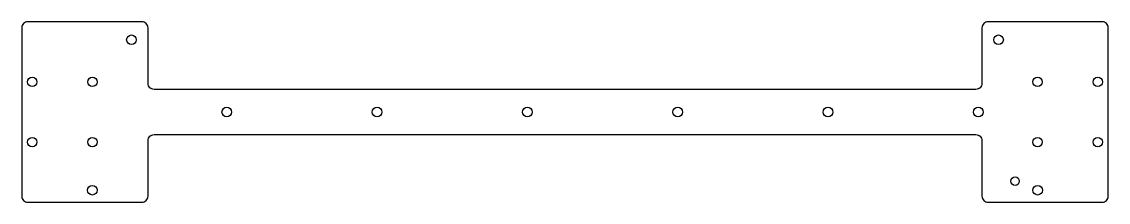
# Model space of a CAD drawing. Header units: millimetres. Extents: x -181 to 181, y -30 to 30.
import ezdxf

# ---------------------------------------------------------------- set-up
doc = ezdxf.new("R2010")
doc.units = ezdxf.units.MM
doc.layers.get('0').update_dxf_attribs({"linetype": 'CONTINUOUS'})

msp = doc.modelspace()

# ---------------------------------------------------------------- linework, layer by layer
msp.add_lwpolyline([(138.7, -28, 0.414214), (140.7, -30), (178.7, -30, 0.414214), (180.7, -28), (180.7, 28, 0.414214), (178.7, 30), (140.7, 30, 0.414214), (138.7, 28), (138.7, 9.5, -0.414214), (136.7, 7.5), (-136.7, 7.5, -0.414214), (-138.7, 9.5), (-138.7, 28, 0.414214), (-140.7, 30), (-178.7, 30, 0.414214), (-180.7, 28), (-180.7, -28, 0.414214), (-178.7, -30), (-140.7, -30, 0.414214), (-138.7, -28), (-138.7, -9.5, -0.414214), (-136.7, -7.5), (136.7, -7.5, -0.414214), (138.7, -9.5)], format="xyb", close=True)
for centre, radius in [((-144.2, 24), 1.6), ((144.2, 24), 1.6), ((-177.2, 10), 1.55), ((-157.2, 10), 1.55), ((157.2, 10), 1.55), ((177.2, 10), 1.55), ((-112.5, 0), 1.6), ((-62.5, 0), 1.6), ((-12.5, 0), 1.6), ((37.5, 0), 1.6), ((87.5, 0), 1.6), ((137.5, 0), 1.6), ((-177.2, -10), 1.55), ((-157.2, -10), 1.55), ((157.2, -10), 1.55), ((177.2, -10), 1.55), ((149.7, -23), 1.4), ((-157.2, -26), 1.6), ((157.2, -26), 1.6)]:
    msp.add_circle(centre, radius)

doc.saveas('drawing.dxf')
